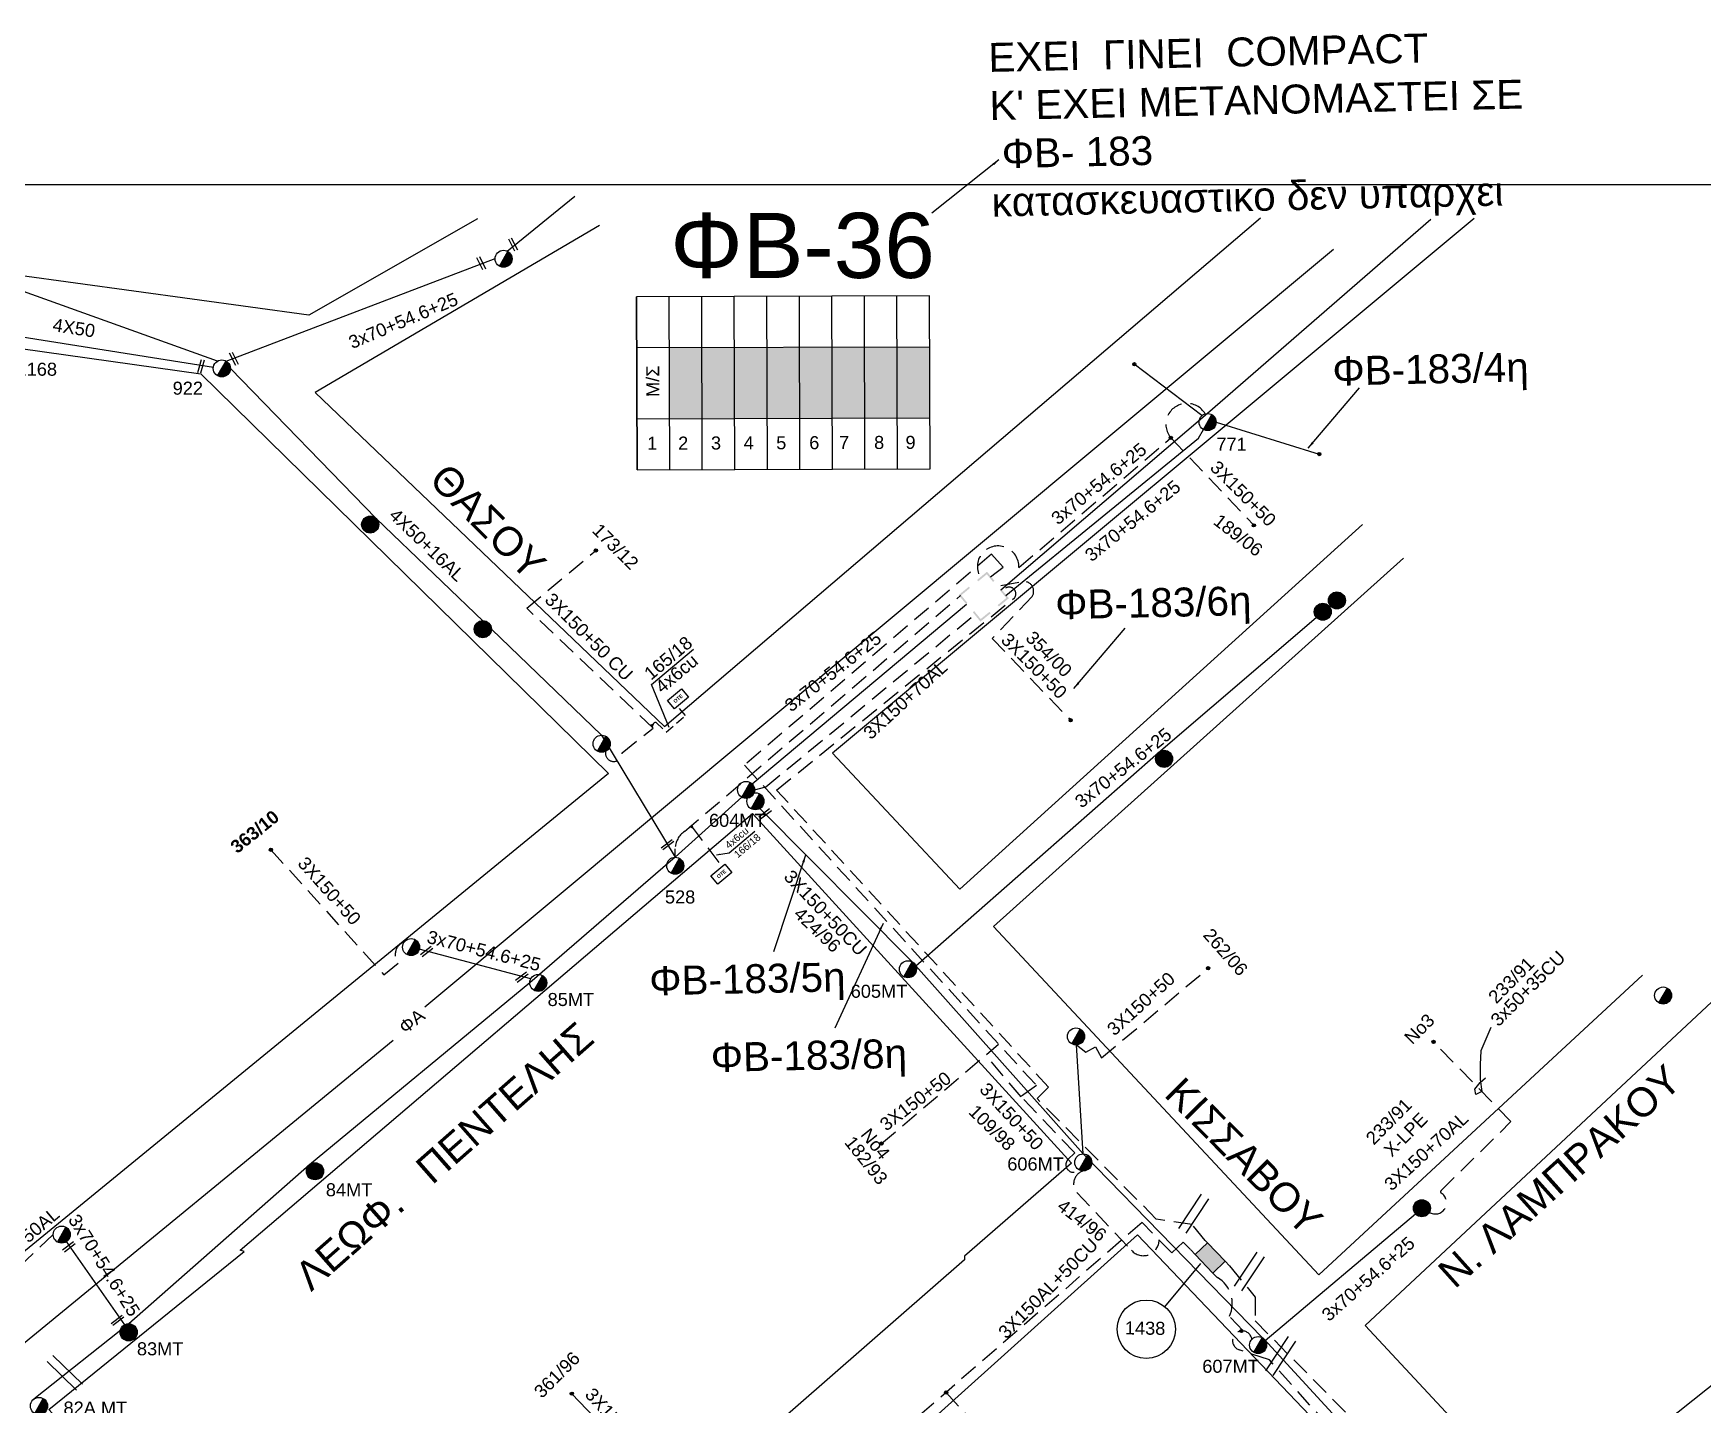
# Model space of a CAD drawing. Header units: millimetres. Extents: x -2449 to 2989, y 8 to 1056.
# Drawn here: x 952.9 to 1183.7, y 866.5 to 1056 of the extents above; entities that cross this region are included whole.
import ezdxf
from ezdxf.enums import TextEntityAlignment as Align

# ---------------------------------------------------------------- set-up
doc = ezdxf.new("R2010")
doc.units = ezdxf.units.MM
doc.linetypes.add('DASHED', pattern=[19.05, 12.7, -6.35])
for name, color, linetype in [('Link Box 4 Διευθύνσεων', 7, 'Continuous'), ('Pillar OTE', 7, 'Continuous'), ('Άγνωστα', 7, 'Continuous'), ('Ασφαλειοκιβώτια Χ.Τ 9 αναχωρήσεων', 7, 'Continuous'), ('Γυμνά εναέρια ΧΤ (3Φ)   3x50+35CU', 7, 'Continuous'), ('Γυμνά εναέρια ΧΤ και ΦΟΠ (3Φ)   4x50+16AL', 7, 'Continuous'), ('Επιγραφές - Σχήματα', 7, 'Continuous'), ('Καλώδια ΧΤ   3x150+50CU', 7, 'DASHED'), ('Καλώδια ΧΤ   3x150+70AL', 7, 'DASHED'), ('Καλώδια ΧΤ   3x150AL+50CU', 7, 'DASHED'), ('Καλώδια ΧΤ   3x150AL+50XLPE', 7, 'DASHED'), ('Καλώδια ΧΤ   3x95+35 XLPE', 7, 'DASHED'), ('Μηχανική τομή', 7, 'Continuous'), ('Στύλος Ξύλινος', 7, 'Continuous'), ('Στύλος Ξύλινος @ 1', 7, 'Continuous'), ('Στύλος ΦΜ', 7, 'Continuous'), ('Στύλος ΦΜ @ 1', 7, 'Continuous'), ('Συνδέσεις', 7, 'Continuous'), ('Συνεστραμμένα ΧΤ   3x70+54.6+25 AL', 7, 'SYN_LINE'), ('Τομή', 7, 'Continuous'), ('Υπόβαθρο ΔΕΗ', 7, 'Continuous'), ('Υπόγεια Καλώδια Δικτύου ΧΤ   .075', 7, 'DASHED'), ('Υπόγεια καλώδια Παροχών ΧΤ   4x50AL', 7, 'DASHED'), ('Υπόγεια καλώδια Παροχών ΧΤ   4x6', 7, 'DASHED')]:
    doc.layers.add(name, color=color, linetype=linetype)
doc.styles.add('arial', font='arial.ttf')
doc.styles.get("Standard").update_dxf_attribs({"font": 'arial.ttf'})
doc.linetypes.add('SYN_LINE', pattern='A,0.5,-0.0001,["/\\/\\/\\/",Standard,S=0.1,R=0,X=0,Y=-0.05],-0.25', length=0.7501)
doc.dimstyles.new('ISO-25', dxfattribs={"dimtxt": 2.5, "dimasz": 2.5, "dimexe": 1.25, "dimexo": 0.625, "dimtad": 1, "dimtxsty": 'Standard', "dimcen": 2.5, "dimadec": 0, "dimazin": 0, "dimtfac": 1, "dimtmove": 0, "dimatfit": 3, "dimfxl": 1, "dimarcsym": 0})

# ---------------------------------------------------------------- blocks, each defined once
blk = doc.blocks.new('ΥΠΑΡΧΩΝ ΤΣΙΜΕΝΤΕΝΙΟΣ ΣΤΥΛΟΣ')
at = {"layer": 'Στύλος ΦΜ'}
blk.add_hatch(color=7, dxfattribs=at).paths.add_polyline_path([(-1.29, -2.28, 0.574793), (2.62, 0, 0.268822), (1.3, 2.27)])
at = {"layer": 'Στύλος ΦΜ', "color": 7}
blk.add_line((-1.29, -2.28), (1.3, 2.27), dxfattribs=at)
blk.add_circle((0, 0), 2.62, dxfattribs=at)
at = {"layer": 'Στύλος ΦΜ', "flags": 4}
for tag, p in [('ΑΡΙΘΜΟΣ', (-4.68, 8.05)), ('ΤΥΠΟΣ', (-4.91, 3.03))]:
    blk.add_attdef(tag, p, '', height=4, dxfattribs=at)
blk = doc.blocks.new('ΥΠΑΡΧΩΝ ΞΥΛΙΝΟΣ ΣΤΥΛΟΣ')
at = {"layer": 'Στύλος Ξύλινος'}
h = blk.add_hatch(color=7, dxfattribs=at)
h.paths.add_polyline_path([(-2.62, 0, 0.270008), (-1.29, -2.28), (1.3, 2.27, 0.576266)])
h.paths.add_polyline_path([(-1.29, -2.28, 0.574793), (2.62, 0, 0.268822), (1.3, 2.27)])
at = {"layer": 'Στύλος Ξύλινος', "color": 7}
blk.add_line((-1.29, -2.28), (1.3, 2.27), dxfattribs=at)
blk.add_circle((0, 0), 2.62, dxfattribs=at)
at = {"layer": 'Στύλος Ξύλινος', "flags": 4}
for tag, p in [('ΑΡΙΘΜΟΣ', (-4.91, 8.6)), ('ΤΥΠΟΣ', (-4.85, 3.39))]:
    blk.add_attdef(tag, p, '', height=4, dxfattribs=at)
blk = doc.blocks.new('LINK BOX 4 ΑΝΑΧΩΡΗΣΕΩΝ')
at = {"layer": 'Link Box 4 Διευθύνσεων', "ltscale": 40}
blk.add_hatch(color=256, dxfattribs=at).paths.add_polyline_path([(-3.54, 0), (-3.54, -4.67), (3.54, -4.67), (3.54, 0)])
for p, q in [((-3.54, 0), (-5.33, 0)), ((5.33, 0), (3.54, 0)), ((-3.54, -4.67), (-5.33, -4.67)), ((5.33, -4.67), (3.54, -4.67))]:
    blk.add_line(p, q, dxfattribs=at)
blk.add_lwpolyline([(-3.54, -4.67), (-3.54, 0), (3.54, 0), (3.54, -4.67)], close=True, dxfattribs=at)
blk = doc.blocks.new('ΑΣΦΑΛΕΙΟΚΙΒΩΤΙΟ ΥΠΟΣΤΑΘΜΟΥ 9 ΑΝΑΧΩΡΗΣΕΩΝ')
at = {"layer": 'Ασφαλειοκιβώτια Χ.Τ 9 αναχωρήσεων', "ltscale": 40}
for p, q in [((-23.8, 40.36), (24.02, 40.36)), ((-9.72, 40.36), (-9.72, -40.64)), ((9.94, 40.36), (9.94, -40.64)), ((-23.8, 31.36), (24.02, 31.36)), ((-23.8, 22.36), (24.02, 22.36)), ((-23.8, 13.36), (24.02, 13.36)), ((-23.8, 4.36), (24.02, 4.36)), ((-23.8, -4.64), (24.02, -4.64)), ((-23.8, -13.64), (24.02, -13.64)), ((-23.8, -22.64), (24.02, -22.64)), ((-23.8, -31.64), (24.02, -31.64))]:
    blk.add_line(p, q, dxfattribs=at)
at = {"layer": 'Ασφαλειοκιβώτια Χ.Τ 9 αναχωρήσεων'}
blk.add_lwpolyline([(-23.8, -40.64), (24.02, -40.64), (24.02, 40.36), (-23.8, 40.36)], close=True, dxfattribs=at)
for s, p in [('1', (-18.29, 37.57)), ('2', (-18.29, 29)), ('3', (-18.29, 19.93)), ('4', (-18.29, 10.91)), ('5', (-18.29, 1.89)), ('6', (-18.29, -7.24)), ('7', (-18.29, -15.48)), ('8', (-18.29, -25.17)), ('9', (-18.29, -33.86))]:
    blk.add_text(s, height=3.6, rotation=270, dxfattribs=at).set_placement(p)
at = {"layer": 'Ασφαλειοκιβώτια Χ.Τ 9 αναχωρήσεων', "ltscale": 40}
for tag, height, p in [('ΟΝΟΜΑ', 5, (-0.16, 44.31)), ('ΚΕΙΜΕΝΟ 1', 2, (17.06, 35.59)), ('ΚΕΙΜΕΝΟ 2', 2, (17.06, 26.88)), ('ΚΕΙΜΕΝΟ 3', 2, (17.06, 17.69)), ('ΚΕΙΜΕΝΟ 4', 2, (17.06, 8.71)), ('ΚΕΙΜΕΝΟ 5', 2, (17.06, -0.13)), ('ΚΕΙΜΕΝΟ 6', 2, (17.06, -9.05)), ('ΚΕΙΜΕΝΟ 7', 2, (17.06, -18.13)), ('ΚΕΙΜΕΝΟ 8', 2, (17.06, -26.85)), ('ΚΕΙΜΕΝΟ 9', 2, (17.06, -35.99)), ('ΣΧ', 2, (-0.1, -42.64))]:
    blk.add_attdef(tag, text='', height=height, dxfattribs=at).set_placement(p, align=Align.MIDDLE_CENTER)
blk = doc.blocks.new('ΜΗΧΑΝΙΚΗ ΤΟΜΗ')
at = {"layer": 'Μηχανική τομή', "ltscale": 40}
for p, q in [((-1.89, 0.78), (1.89, 0.78)), ((1.89, 0), (-1.89, 0))]:
    blk.add_line(p, q, dxfattribs=at)
blk = doc.blocks.new('_ΣΥΝΔΕΣΗ')
at = {"layer": 'Συνδέσεις', "linetype": 'SYN_LINE', "ltscale": 40}
blk.add_hatch(color=256, dxfattribs=at).paths.add_polyline_path([(0.5, -0.01, 1), (-0.5, -0.01, 1)])
at = {"layer": 'Συνδέσεις'}
blk.add_circle((0, -0.01), 0.5, dxfattribs=at)
blk = doc.blocks.new('ΤΟΜΗ')
at = {"layer": 'Τομή', "ltscale": 40}
for p, q in [((-5.68, 0), (5.68, 0)), ((5.68, -2.33), (-5.68, -2.33))]:
    blk.add_line(p, q, dxfattribs=at)
blk = doc.blocks.new('PILLAR ΟΤΕ')
at = {"layer": 'Pillar OTE', "ltscale": 40}
blk.add_lwpolyline([(-3.31, 2.02), (3.39, 2.02), (3.39, -1.99), (-3.31, -1.99)], close=True, dxfattribs=at)
at = {"layer": 'Pillar OTE', "insert": (-1.81, 0.71), "char_height": 1.3575, "width": 109.961, "attachment_point": 1}
blk.add_mtext('{\\fArial|b1|i0|c161|p34;OTE}', dxfattribs=at)

msp = doc.modelspace()

# ---------------------------------------------------------------- hatches: boundary and pattern name
at = {"layer": 'Pillar OTE', "ltscale": 40}
h = msp.add_hatch(color=256, dxfattribs=at)
h.dxf.hatch_style = 1
h.paths.add_polyline_path([(1038.43, 960.11), (1038.57, 960.5), (1038.17, 960.35)])
h = msp.add_hatch(color=256, dxfattribs=at)
h.dxf.hatch_style = 1
h.paths.add_polyline_path([(1043.67, 946.31), (1044.05, 946.13), (1043.94, 946.54)])
at = {"layer": 'Ασφαλειοκιβώτια Χ.Τ 9 αναχωρήσεων', "ltscale": 40}
for color, points in [(173, [(1040.81, 1012.55), (1040.84, 1002.72), (1045.34, 1002.73), (1045.31, 1012.56)]), (85, [(1045.31, 1012.56), (1045.34, 1002.73), (1049.84, 1002.75), (1049.81, 1012.58)]), (151, [(1049.81, 1012.58), (1049.84, 1002.75), (1054.34, 1002.76), (1054.31, 1012.59)]), (1, [(1054.31, 1012.59), (1054.34, 1002.76), (1058.84, 1002.78), (1058.81, 1012.61)]), (2, [(1058.81, 1012.61), (1058.84, 1002.78), (1063.34, 1002.79), (1063.31, 1012.62)]), (30, [(1063.31, 1012.62), (1063.34, 1002.79), (1067.84, 1002.81), (1067.81, 1012.63)]), (27, [(1067.81, 1012.63), (1067.84, 1002.81), (1072.34, 1002.82), (1072.31, 1012.65)]), (6, [(1072.31, 1012.65), (1072.34, 1002.82), (1076.84, 1002.84), (1076.81, 1012.66)])]:
    msp.add_hatch(color=color, dxfattribs=at).paths.add_polyline_path(points)
at = {"layer": 'Επιγραφές - Σχήματα', "linetype": 'Continuous', "ltscale": 10}
h = msp.add_hatch(color=256, dxfattribs=at)
h.paths.add_polyline_path([(1082.23, 979.5), (1080.82, 978.34), (1081.84, 977.1), (1082.03, 977.26), (1081.17, 978.31), (1082.38, 979.31)])
h.paths.add_polyline_path([(1084.74, 981.57), (1083.36, 980.43), (1083.52, 980.24), (1084.71, 981.21), (1085.57, 980.16), (1085.76, 980.32)])
h.paths.add_polyline_path([(1086.69, 979.19), (1086.5, 979.03), (1087.4, 977.93), (1086.21, 976.95), (1086.37, 976.76), (1087.76, 977.9)])
h.paths.add_polyline_path([(1085.08, 976.02), (1083.86, 975.03), (1082.96, 976.13), (1082.77, 975.97), (1083.83, 974.67), (1085.24, 975.83)])

# ---------------------------------------------------------------- linework, layer by layer
at = {"layer": 'Pillar OTE', "ltscale": 40}
for points in [[(1038.17, 960.35), (1038.57, 960.5), (1038.43, 960.11), (1038.17, 960.35)], [(1043.94, 946.54), (1044.05, 946.13), (1043.67, 946.31), (1043.94, 946.54)]]:
    msp.add_lwpolyline(points, dxfattribs=at)
at = {"layer": 'Άγνωστα', "color": 30, "linetype": 'SYN_LINE', "ltscale": 20}
msp.add_line((1113.98, 1000.03), (1114.66, 1001.23), dxfattribs=at)
at = {"layer": 'Άγνωστα', "color": 2, "linetype": 'Continuous', "ltscale": 20}
msp.add_lwpolyline([(951.34, 1014.03), (977.79, 1009.85)], dxfattribs=at)
at = {"layer": 'Άγνωστα', "linetype": 'DASHED', "ltscale": 0.2}
msp.add_lwpolyline([(1110.15, 1000.05), (1121.64, 987.98)], dxfattribs=at)
at = {"layer": 'Άγνωστα', "color": 6, "linetype": 'DASHED', "ltscale": 0.2}
msp.add_lwpolyline([(1086.63, 979.65), (1089.52, 980.22, -0.648679), (1090.99, 978.13), (1085.45, 972.36), (1096.29, 961.04)], format="xyb", dxfattribs=at)
at = {"layer": 'Άγνωστα', "color": 173, "linetype": 'SYN_LINE', "ltscale": 20}
for points in [[(1074.89, 927.1), (1098.05, 901.12), (1122.81, 875.72)], [(1098.05, 901.12), (1097.11, 916.18)]]:
    msp.add_lwpolyline(points, dxfattribs=at)
at = {"layer": 'Άγνωστα', "color": 173, "linetype": 'DASHED', "ltscale": 0.2}
msp.add_lwpolyline([(1097.11, 916.18), (1098.42, 915.19), (1099.75, 915.9), (1100.57, 914.38), (1115.31, 926.76)], dxfattribs=at)
at = {"layer": 'Άγνωστα', "color": 85, "linetype": 'DASHED', "ltscale": 0.2}
msp.add_lwpolyline([(1070.14, 902.53), (1086.34, 916.3)], dxfattribs=at)
at = {"layer": 'Άγνωστα', "color": 1, "linetype": 'DASHED', "ltscale": 0.2}
msp.add_lwpolyline([(955.63, 889.96), (947.35, 882.13), (934.77, 895.49)], dxfattribs=at)
at = {"layer": 'Άγνωστα', "color": 5, "linetype": 'DASHED', "ltscale": 0.2}
msp.add_lwpolyline([(1118.28, 885.63), (1121.79, 881.32), (1121.79, 878.06), (1140.32, 859.34), (1138.94, 858.23, 0.481832), (1138.95, 855.84, -0.799597)], format="xyb", dxfattribs=at)
at = {"layer": 'Άγνωστα', "color": 1, "linetype": 'SYN_LINE', "ltscale": 20}
msp.add_lwpolyline([(1123.07, 875.51), (1140.88, 856.12), (1144.33, 851.84), (1174.98, 818.77)], dxfattribs=at)
at = {"layer": 'Γυμνά εναέρια ΧΤ (3Φ)   3x50+35CU', "color": 30, "linetype": 'DASHED', "ltscale": 0.2}
msp.add_lwpolyline([(1157.17, 905.59), (1146.47, 916.59)], dxfattribs=at)
msp.add_lwpolyline([(1145.86, 893.05, 1), (1147.53, 895.71, -0.575828), (1147.54, 896.05), (1157.17, 905.59)], format="xyb", dxfattribs=at)
at = {"layer": 'Γυμνά εναέρια ΧΤ και ΦΟΠ (3Φ)   4x50+16AL', "color": 2, "ltscale": 0.2}
for points in [[(978.33, 1010.66), (947.87, 1021.6), (925.6, 1026.74)], [(980.13, 1009.66), (1000.3, 988.9), (1016.21, 973.63), (1031.46, 958.98), (1041.63, 942.12)]]:
    msp.add_lwpolyline(points, dxfattribs=at)
at = {"layer": 'Επιγραφές - Σχήματα', "color": 7, "linetype": 'DASHED', "ltscale": 0.2}
msp.add_line((1089.14, 982.14), (1110.15, 1000.05), dxfattribs=at)
at = {"layer": 'Επιγραφές - Σχήματα', "linetype": 'Continuous', "ltscale": 0.2}
msp.add_line((1109.33, 879.99), (1114.31, 885.96), dxfattribs=at)
at = {"layer": 'Επιγραφές - Σχήματα'}
msp.add_lwpolyline([(38.83, 1035.06), (2041.73, 1035.06), (2041.73, 41.17), (38.83, 41.17)], close=True, dxfattribs=at)
at = {"layer": 'Επιγραφές - Σχήματα', "linetype": 'Continuous', "ltscale": 0.2}
msp.add_lwpolyline([(1154.38, 918.57), (1153.03, 915.35), (1152.92, 913.48), (1152.92, 911.4), (1153.13, 909.74), (1152.3, 909.33), (1152.2, 910.05), (1152.92, 910.99), (1153.65, 911.61)], dxfattribs=at)
at = {"layer": 'Επιγραφές - Σχήματα', "linetype": 'Continuous', "ltscale": 20}
msp.add_circle((1106.75, 876.89), 4.03, dxfattribs=at)
at = {"layer": 'Επιγραφές - Σχήματα', "color": 7, "linetype": 'DASHED', "ltscale": 0.2}
for centre, radius, start, end in [((1112.38, 1001.92), 2.91, 30.0162, 219.9192), ((1086.27, 982.26), 2.87, 357.645, 213.2221)]:
    msp.add_arc(centre, radius, start, end, dxfattribs=at)
at = {"layer": 'Καλώδια ΧΤ   3x150+50CU', "color": 173, "linetype": 'SYN_LINE', "ltscale": 20}
msp.add_lwpolyline([(1053.34, 948.84), (1074.39, 927.65), (1074.89, 927.1)], dxfattribs=at)
at = {"layer": 'Καλώδια ΧΤ   3x150+50CU', "color": 27, "ltscale": 40}
msp.add_lwpolyline([(1043.33, 851.27), (1027.32, 867.98)], dxfattribs=at)
at = {"layer": 'Καλώδια ΧΤ   3x150+70AL', "color": 85, "ltscale": 0.2}
msp.add_line((1097.16, 895.76), (1104.71, 887.79), dxfattribs=at)
for points in [[(1085.23, 980.85), (1086.98, 982.18), (1085.35, 983.97), (1051.2, 954.83), (1091.56, 910.58), (1089.45, 909.02)], [(1095.92, 900.34), (1096.86, 901.27), (1089.45, 909.02), (1084.55, 914.78)]]:
    msp.add_lwpolyline(points, dxfattribs=at)
at = {"layer": 'Καλώδια ΧΤ   3x150+70AL', "color": 2, "ltscale": 0.2}
msp.add_lwpolyline([(1041.63, 942.12), (1041.63, 943.26, -0.250306), (1042.91, 945.66), (1081.09, 978.29)], format="xyb", dxfattribs=at)
at = {"layer": 'Καλώδια ΧΤ   3x150+70AL', "color": 27, "ltscale": 0.2}
for points in [[(1091.65, 908.77), (1093.26, 910.32), (1055.65, 951.4), (1088.54, 977.96)], [(1114.89, 889.15), (1113.09, 891.34), (1108.14, 892.11), (1091.65, 908.77)]]:
    msp.add_lwpolyline(points, dxfattribs=at)
at = {"layer": 'Καλώδια ΧΤ   3x150+70AL', "color": 173, "ltscale": 0.2}
msp.add_lwpolyline([(1052.6, 951.42), (1054.14, 951.82), (1083.16, 975.74)], dxfattribs=at)
at = {"layer": 'Καλώδια ΧΤ   3x150+70AL', "color": 27, "ltscale": 0.2}
msp.add_arc((1087.79, 978.51), 0.931, 323.8505, 157.7185, dxfattribs=at)
at = {"layer": 'Καλώδια ΧΤ   3x150+70AL', "color": 85, "ltscale": 0.2}
for centre, radius, start, end in [((1096.69, 899.62), 1.05, 136.8854, 318.0982), ((1098.57, 896.97), 1.86, 105.9971, 220.6422), ((1106.35, 889.23), 2.18, 221.3881, 359.9318)]:
    msp.add_arc(centre, radius, start, end, dxfattribs=at)
at = {"layer": 'Καλώδια ΧΤ   3x150AL+50CU', "color": 30, "linetype": 'DASHED', "ltscale": 0.2}
msp.add_line((1120.13, 876.65), (1118.25, 878.7), dxfattribs=at)
at = {"layer": 'Καλώδια ΧΤ   3x150AL+50CU', "linetype": 'DASHED', "ltscale": 0.2}
msp.add_lwpolyline([(1032.02, 956.76, 1.156838), (1034.29, 956.56), (1038.58, 959.96), (1021.1, 976.51), (1030.66, 984.5)], format="xyb", dxfattribs=at)
at = {"layer": 'Καλώδια ΧΤ   3x150AL+50CU', "color": 85, "linetype": 'DASHED', "ltscale": 0.2}
msp.add_lwpolyline([(1112.86, 887.9), (1111.84, 888.94), (1110.28, 887.43), (1106.18, 891.64), (1069.39, 859.75)], dxfattribs=at)
at = {"layer": 'Καλώδια ΧΤ   3x150AL+50CU', "color": 30, "linetype": 'DASHED', "ltscale": 0.2}
msp.add_lwpolyline([(1066.28, 765.39), (1059.93, 772.57), (1050.28, 763.69), (1048.47, 765.66), (1097.85, 811.78), (1098.31, 811.49, 0.849561), (1100.99, 814.52), (1139.82, 848.95), (1138.97, 849.89, -0.255549), (1137.03, 857.91), (1123.78, 872.64), (1119.62, 874.04, -1.820688), (1121.35, 875.49)], format="xyb", dxfattribs=at)
msp.add_arc((1114.48, 880.44), 4.16, 335.2859, 59.2951, dxfattribs=at)
at = {"layer": 'Καλώδια ΧΤ   3x150AL+50XLPE', "color": 30, "ltscale": 0.2}
msp.add_lwpolyline([(1144.86, 893.6), (1144.91, 893.64)], dxfattribs=at)
at = {"layer": 'Καλώδια ΧΤ   3x95+35 XLPE', "ltscale": 0.2}
msp.add_lwpolyline([(1079.09, 868.16), (1090.64, 855.21)], dxfattribs=at)
at = {"layer": 'Συνεστραμμένα ΧΤ   3x70+54.6+25 AL', "color": 30, "linetype": 'SYN_LINE', "ltscale": 20}
msp.add_line((1087.36, 978.3), (1113.98, 1000.03), dxfattribs=at)
at = {"layer": 'Συνεστραμμένα ΧΤ   3x70+54.6+25 AL', "color": 85, "linetype": 'Continuous', "ltscale": 0.2}
msp.add_line((934.34, 860.85), (1002.62, 916.84), dxfattribs=at)
at = {"layer": 'Συνεστραμμένα ΧΤ   3x70+54.6+25 AL', "color": 2, "linetype": 'SYN_LINE', "ltscale": 10}
msp.add_lwpolyline([(1018.39, 1025.88), (1027.75, 1033.46)], dxfattribs=at)
at = {"layer": 'Συνεστραμμένα ΧΤ   3x70+54.6+25 AL', "color": 151, "linetype": 'SYN_LINE', "ltscale": 20}
msp.add_lwpolyline([(1146.09, 1030.25), (1115.24, 1003.43), (1086.67, 979.01)], dxfattribs=at)
at = {"layer": 'Συνεστραμμένα ΧΤ   3x70+54.6+25 AL', "color": 2, "linetype": 'SYN_LINE', "ltscale": 20}
msp.add_lwpolyline([(979.54, 1010.68), (1016.72, 1024.85)], dxfattribs=at)
at = {"layer": 'Συνεστραμμένα ΧΤ   3x70+54.6+25 AL', "color": 85, "linetype": 'Continuous', "ltscale": 0.2}
msp.add_lwpolyline([(1132.62, 1026.11), (1007, 921.41)], dxfattribs=at)
at = {"layer": 'Συνεστραμμένα ΧΤ   3x70+54.6+25 AL', "color": 30, "linetype": 'SYN_LINE', "ltscale": 15}
for points in [[(1114.46, 1003.14), (1105.1, 1010.23)], [(1116.42, 1002.25), (1130.68, 997.81)]]:
    msp.add_lwpolyline(points, dxfattribs=at)
at = {"layer": 'Συνεστραμμένα ΧΤ   3x70+54.6+25 AL', "color": 1, "linetype": 'SYN_LINE', "ltscale": 20}
for points in [[(1052.25, 952.26), (1081.88, 977.1)], [(1041.63, 942.12), (1021.53, 924.75), (991.08, 899.62), (966.07, 877.63), (952.94, 867.2)]]:
    msp.add_lwpolyline(points, dxfattribs=at)
at = {"layer": 'Συνεστραμμένα ΧΤ   3x70+54.6+25 AL', "color": 173, "linetype": 'SYN_LINE', "ltscale": 20}
msp.add_lwpolyline([(1074.89, 927.1), (1108.44, 956.6), (1130.26, 975.26)], dxfattribs=at)
at = {"layer": 'Συνεστραμμένα ΧΤ   3x70+54.6+25 AL', "color": 1, "linetype": 'SYN_LINE', "ltscale": 15}
for points in [[(1050.84, 950.39), (1041.63, 942.12)], [(1021.67, 925.31), (1006.24, 929.39)], [(965.52, 877.5), (957.48, 888.99)]]:
    msp.add_lwpolyline(points, dxfattribs=at)
at = {"layer": 'Συνεστραμμένα ΧΤ   3x70+54.6+25 AL', "color": 7, "linetype": 'DASHED', "ltscale": 0.2}
msp.add_lwpolyline([(985.73, 943.15), (1001.35, 925.88), (1003.35, 927.47)], dxfattribs=at)
at = {"layer": 'Συνεστραμμένα ΧΤ   3x70+54.6+25 AL', "color": 30, "linetype": 'SYN_LINE', "ltscale": 20}
msp.add_lwpolyline([(1123.21, 875.34), (1143.96, 892.84)], dxfattribs=at)
at = {"layer": 'Συνεστραμμένα ΧΤ   3x70+54.6+25 AL', "color": 7, "linetype": 'DASHED', "ltscale": 0.2}
msp.add_arc((1004.79, 928.65), 1.87, 109.294, 219.1386, dxfattribs=at)
at = {"layer": 'Υπόβαθρο ΔΕΗ'}
for points in [[(1014.31, 1030.35), (990.96, 1017.04), (942.53, 1023.63), (919.58, 1032.33)], [(1031.15, 1029.43), (991.83, 1006.32), (1040.15, 960.17), (1122.55, 1030.46)], [(1152.09, 1030.39), (1063.36, 956.49), (1080.96, 937.71), (1136.63, 988.08)], [(1142.32, 983.43), (1085.64, 932.54), (1130.62, 884.38), (1175.37, 925.8)], [(1052.3, 948.14), (1096.4, 899.82), (1081.62, 886.96), (1081.62, 886.49), (1008.26, 822.4), (1001.55, 815.03), (955.05, 865.79), (982.05, 887.63), (981.48, 887.8), (1052.3, 948.14)], [(1188.42, 925.34), (1137.01, 877.38), (1161.83, 850.77), (1241.57, 914.2)], [(1105.54, 889.93), (1019.16, 812.28), (1007.95, 800.16), (928.62, 712.4), (926.12, 709.91), (952.77, 687.94), (1038.52, 758.56), (1003.09, 794.78)], [(1105.54, 889.93), (1141.72, 852.01), (1047.13, 766.06), (1005.51, 810.35)]]:
    msp.add_lwpolyline(points, dxfattribs=at)
msp.add_lwpolyline([(976.04, 1008.9), (1032.39, 953.67), (931.97, 871.59), (879.9, 913.9), (882.76, 916.45, 0.104719), (938.16, 991.74), (951.16, 1012.4), (976.04, 1008.9)], format="xyb", dxfattribs=at)
at = {"layer": 'Υπόγεια καλώδια Παροχών ΧΤ   4x6', "linetype": 'DASHED', "ltscale": 0.1}
msp.add_lwpolyline([(1038.57, 960.5, -0.314946), (1038.99, 960.73), (1040.38, 959.4), (1043.06, 961.69), (1041.99, 962.95)], format="xyb", dxfattribs=at)
at = {"layer": 'Υπόγεια καλώδια Παροχών ΧΤ   4x6', "color": 2, "linetype": 'DASHED', "ltscale": 0.2}
msp.add_lwpolyline([(1043.82, 946.44), (1048.1, 940.85)], dxfattribs=at)

# ---------------------------------------------------------------- block references
at = {"layer": 'Link Box 4 Διευθύνσεων', "xscale": 0.5, "yscale": 0.5, "zscale": 0.5, "rotation": 313.9419473227896}
msp.add_blockref('LINK BOX 4 ΑΝΑΧΩΡΗΣΕΩΝ', (1116.43, 887.55), dxfattribs=at)
at = {"layer": 'Pillar OTE', "xscale": 0.375, "yscale": 0.375, "zscale": 0.375, "rotation": 40}
for p in [(1042, 963.99), (1047.99, 939.76)]:
    msp.add_blockref('PILLAR ΟΤΕ', p, dxfattribs=at)
at = {"layer": 'Ασφαλειοκιβώτια Χ.Τ 9 αναχωρήσεων', "color": 1, "ltscale": 40, "xscale": 0.5000000000000024, "yscale": 0.5000000000000024, "zscale": 0.5000000000000024, "rotation": 90.18587533775515}
msp.add_blockref('ΑΣΦΑΛΕΙΟΚΙΒΩΤΙΟ ΥΠΟΣΤΑΘΜΟΥ 9 ΑΝΑΧΩΡΗΣΕΩΝ', (1056.51, 1007.63), dxfattribs=at)
at = {"layer": 'Μηχανική τομή'}
for p, xscale, yscale, zscale, rotation in [((1019.39, 1026.87), 0.4999999999999392, 0.4999999999999392, 0.4999999999999392, 116.6259693491802), ((1014.98, 1024.29), 0.4999999999999392, 0.4999999999999392, 0.4999999999999392, 116.6259693491802), ((976.27, 1009.9), 0.4999999999999329, 0.4999999999999329, 0.4999999999999329, 74.12023215830634), ((980.8, 1011.08), 0.4999999999999392, 0.4999999999999392, 0.4999999999999392, 116.6259693491802), ((1054.17, 947.95), 0.4999999999999155, 0.4999999999999155, 0.4999999999999155, 37.41201991367027), ((1040.69, 943.69), 0.4999999999999155, 0.4999999999999155, 0.4999999999999155, 37.41201991367027), ((1007.38, 928.93), 0.4999999999999155, 0.4999999999999155, 0.4999999999999155, 37.41201991367027), ((1020.54, 925.38), 0.4999999999999155, 0.4999999999999155, 0.4999999999999155, 37.41201991367027), ((957.69, 888.43), 0.499999999999879, 0.499999999999879, 0.499999999999879, 217.4717315120213), ((964.41, 878.27), 0.499999999999879, 0.499999999999879, 0.499999999999879, 217.4717315120213)]:
    msp.add_blockref('ΜΗΧΑΝΙΚΗ ΤΟΜΗ', p, dxfattribs=dict(at, xscale=xscale, yscale=yscale, zscale=zscale, rotation=rotation))
at = {"layer": 'Στύλος Ξύλινος @ 1', "ltscale": 40, "xscale": 0.4499999999998181, "yscale": 0.4499999999998181, "zscale": 0.4499999999998181}
for p in [(999.46, 988.08), (1133.11, 977.6), (1131.16, 976.03), (1015.03, 973.63), (1109.22, 955.71), (1144.86, 893.6)]:
    msp.add_blockref('ΥΠΑΡΧΩΝ ΞΥΛΙΝΟΣ ΣΤΥΛΟΣ', p, dxfattribs=at)
at = {"layer": 'Στύλος Ξύλινος @ 1', "ltscale": 40}
ref = msp.add_blockref('ΥΠΑΡΧΩΝ ΞΥΛΙΝΟΣ ΣΤΥΛΟΣ', (991.83, 898.71), dxfattribs=dict(at, xscale=0.4499999999998181, yscale=0.4499999999998181, zscale=0.4499999999998181))
ref.add_attrib('ΤΥΠΟΣ', '84ΜΤ', (993.33, 895.26), dxfattribs={"layer": 'Στύλος Ξύλινος', "height": 1.8, "flags": 4})
ref = msp.add_blockref('ΥΠΑΡΧΩΝ ΞΥΛΙΝΟΣ ΣΤΥΛΟΣ', (966.07, 876.46), dxfattribs=dict(at, xscale=0.4499999999998181, yscale=0.4499999999998181, zscale=0.4499999999998181))
ref.add_attrib('ΤΥΠΟΣ', '83ΜΤ', (967.21, 873.28), dxfattribs={"layer": 'Στύλος Ξύλινος', "height": 1.8, "flags": 4})
at = {"layer": 'Στύλος ΦΜ @ 1', "ltscale": 40, "xscale": 0.4499999999998181, "yscale": 0.4499999999998181, "zscale": 0.4499999999998181}
for p in [(1017.9, 1024.81), (1031.46, 957.8), (1051.42, 951.42), (1005.11, 929.69), (1178.21, 923), (1097.04, 917.35), (956.81, 889.96)]:
    msp.add_blockref('ΥΠΑΡΧΩΝ ΤΣΙΜΕΝΤΕΝΙΟΣ ΣΤΥΛΟΣ', p, dxfattribs=at)
at = {"layer": 'Στύλος ΦΜ @ 1', "ltscale": 40}
ref = msp.add_blockref('ΥΠΑΡΧΩΝ ΤΣΙΜΕΝΤΕΝΙΟΣ ΣΤΥΛΟΣ', (950.16, 1014.03), dxfattribs=dict(at, xscale=0.4499999999998181, yscale=0.4499999999998181, zscale=0.4499999999998181))
ref.add_attrib('ΤΥΠΟΣ', '1168', (950.57, 1008.65), dxfattribs={"layer": 'Στύλος ΦΜ', "height": 1.8, "flags": 4})
ref = msp.add_blockref('ΥΠΑΡΧΩΝ ΤΣΙΜΕΝΤΕΝΙΟΣ ΣΤΥΛΟΣ', (978.95, 1009.66), dxfattribs=dict(at, xscale=0.4499999999998181, yscale=0.4499999999998181, zscale=0.4499999999998181))
ref.add_attrib('ΤΥΠΟΣ', '922', (972.15, 1006.03), dxfattribs={"layer": 'Στύλος ΦΜ', "height": 1.8, "flags": 4})
ref = msp.add_blockref('ΥΠΑΡΧΩΝ ΤΣΙΜΕΝΤΕΝΙΟΣ ΣΤΥΛΟΣ', (1115.24, 1002.25), dxfattribs=dict(at, xscale=0.4499999999998181, yscale=0.4499999999998181, zscale=0.4499999999998181))
ref.add_attrib('ΤΥΠΟΣ', '771', (1116.44, 998.28), dxfattribs={"layer": 'Στύλος ΦΜ', "height": 1.8, "flags": 4})
ref = msp.add_blockref('ΥΠΑΡΧΩΝ ΤΣΙΜΕΝΤΕΝΙΟΣ ΣΤΥΛΟΣ', (1052.71, 949.84), dxfattribs=dict(at, xscale=0.4499999999998181, yscale=0.4499999999998181, zscale=0.4499999999998181))
ref.add_attrib('ΤΥΠΟΣ', '604ΜΤ', (1046.3, 946.31), dxfattribs={"layer": 'Στύλος ΦΜ', "height": 1.8, "flags": 4})
ref = msp.add_blockref('ΥΠΑΡΧΩΝ ΤΣΙΜΕΝΤΕΝΙΟΣ ΣΤΥΛΟΣ', (1041.63, 940.94), dxfattribs=dict(at, xscale=0.4499999999998181, yscale=0.4499999999998181, zscale=0.4499999999998181))
ref.add_attrib('ΑΡΙΘΜΟΣ', '528', (1040.21, 935.72), dxfattribs={"layer": 'Στύλος ΦΜ', "height": 1.8, "flags": 4})
ref = msp.add_blockref('ΥΠΑΡΧΩΝ ΤΣΙΜΕΝΤΕΝΙΟΣ ΣΤΥΛΟΣ', (1073.81, 926.63), dxfattribs=dict(at, xscale=0.4499999999998181, yscale=0.4499999999998181, zscale=0.4499999999998181))
ref.add_attrib('ΤΥΠΟΣ', '605ΜΤ', (1065.89, 922.69), dxfattribs={"layer": 'Στύλος ΦΜ', "height": 1.8, "flags": 4})
ref = msp.add_blockref('ΥΠΑΡΧΩΝ ΤΣΙΜΕΝΤΕΝΙΟΣ ΣΤΥΛΟΣ', (1022.7, 924.75), dxfattribs=dict(at, xscale=0.4499999999998181, yscale=0.4499999999998181, zscale=0.4499999999998181))
ref.add_attrib('ΤΥΠΟΣ', '85ΜΤ', (1023.99, 921.55), dxfattribs={"layer": 'Στύλος ΦΜ', "height": 1.8, "flags": 4})
ref = msp.add_blockref('ΥΠΑΡΧΩΝ ΤΣΙΜΕΝΤΕΝΙΟΣ ΣΤΥΛΟΣ', (1098.05, 899.94), dxfattribs=dict(at, xscale=0.4499999999998181, yscale=0.4499999999998181, zscale=0.4499999999998181))
ref.add_attrib('ΤΥΠΟΣ', '606ΜΤ', (1087.54, 898.82), dxfattribs={"layer": 'Στύλος ΦΜ', "height": 1.8, "flags": 4})
ref = msp.add_blockref('ΥΠΑΡΧΩΝ ΤΣΙΜΕΝΤΕΝΙΟΣ ΣΤΥΛΟΣ', (1122.22, 874.7), dxfattribs=dict(at, xscale=0.4499999999998181, yscale=0.4499999999998181, zscale=0.4499999999998181))
ref.add_attrib('ΤΥΠΟΣ', '607ΜΤ', (1114.5, 870.87), dxfattribs={"layer": 'Στύλος ΦΜ', "height": 1.8, "flags": 4})
ref = msp.add_blockref('ΥΠΑΡΧΩΝ ΤΣΙΜΕΝΤΕΝΙΟΣ ΣΤΥΛΟΣ', (953.67, 866.28), dxfattribs=dict(at, xscale=0.4499999999998181, yscale=0.4499999999998181, zscale=0.4499999999998181))
ref.add_attrib('ΤΥΠΟΣ', '82A ΜΤ', (957.06, 865.09), dxfattribs={"layer": 'Στύλος ΦΜ', "height": 1.8, "flags": 4})
at = {"layer": 'Συνδέσεις', "xscale": 0.4500000000000455, "yscale": 0.4500000000000455, "zscale": 0.4500000000000455}
for p in [(1105.11, 1010.24), (1110.15, 1000.06), (1130.68, 997.82), (1121.64, 987.98), (1030.66, 984.51), (1096.3, 961.05), (985.73, 943.15), (1115.31, 926.77), (1146.47, 916.6), (1070.14, 902.54), (1119.9, 876.65), (1027.32, 867.99), (1079.09, 868.16)]:
    msp.add_blockref('_ΣΥΝΔΕΣΗ', p, dxfattribs=at)
at = {"layer": 'Τομή'}
for p, xscale, yscale, zscale, rotation in [((1112.83, 893.18), 0.4999999999999037, 0.4999999999999037, 0.4999999999999037, 56.20559796192103), ((1120.52, 885.18), 0.4999999999999037, 0.4999999999999037, 0.4999999999999037, 56.20559796192103), ((1124.86, 873.51), 0.4999999999999037, 0.4999999999999037, 0.4999999999999037, 56.20559796192103), ((956.82, 870.44), 0.4999999999999942, 0.4999999999999942, 0.4999999999999942, 135.7962430574156)]:
    msp.add_blockref('ΤΟΜΗ', p, dxfattribs=dict(at, xscale=xscale, yscale=yscale, zscale=zscale, rotation=rotation))

# ---------------------------------------------------------------- texts
at = {"layer": 'Άγνωστα', "linetype": 'SYN_LINE', "ltscale": 20, "char_height": 1.8, "width": 69.1904, "attachment_point": 1, "style": 'arial'}
for s, insert, rotation in [('4X50', (955.75, 1016.61), 351.1049), ('3X150+50', (1116.72, 997.09), 315.0159), ('3X150+50 CU', (1024.74, 978.82), 315.0159), ('3x70+54.6+25', (1056.55, 963.51), 38.1239), ('3X150+50', (1087.81, 973.27), 315.0159), ('3X150+50', (1101.14, 918.66), 42.1775), ('3X150+50', (1069.71, 905.61), 37.4461), ('3X150+50', (1084.9, 911.15), 312.62), ('X-LPE', (1139.42, 901.84), 45.2077), ('3X95+50AL', (945.41, 885.36), 40.1366)]:
    msp.add_mtext(s, dxfattribs=dict(at, insert=insert, rotation=rotation))
at = {"layer": 'Γυμνά εναέρια ΧΤ (3Φ)   3x50+35CU', "ltscale": 40, "insert": (1154.18, 919.87), "char_height": 1.8, "width": 69.1904, "attachment_point": 1, "rotation": 45.2077, "style": 'arial'}
msp.add_mtext('3x50+35CU', dxfattribs=at)
at = {"layer": 'Γυμνά εναέρια ΧΤ και ΦΟΠ (3Φ)   4x50+16AL', "ltscale": 40, "insert": (1003.17, 990.49), "char_height": 1.8, "width": 69.1904, "attachment_point": 1, "rotation": 316.2563, "style": 'arial'}
msp.add_mtext('4X50+16AL', dxfattribs=at)
at = {"layer": 'Επιγραφές - Σχήματα', "char_height": 4, "width": 157.7424, "attachment_point": 1}
for s, insert, rotation in [("ΕΧΕΙ  ΓΙΝΕΙ  COMPACT\\PK' EXEI METΑΝΟΜΑΣΤΕΙ ΣΕ \\P{\\C1; ΦΒ- 183} \\Pκατασκευαστικο δεν υπαρχει", (1084.89, 1054.63), 1.2511), ('ΦΒ-183/4η', (1132.45, 1011.28), 1.2511), ('ΘΑΣΟΥ', (1010.24, 996.88), 314.8821), ('ΦΒ-183/6η', (1094.12, 978.99), 1.2511), ('ΦΒ-183/5η', (1038, 927.01), 1.2511), ('\\pt128;ΛΕΩΦ.   ΠΕΝΤΕΛΗΣ', (988.65, 885), 41.3609), ('ΦΒ-183/8η', (1046.5, 916.43), 1.2511), ('ΚΙΣΣΑΒΟΥ', (1111.91, 912.01), 314.8821), ('\\pt128;Ν. ΛΑΜΠΡΑΚΟΥ', (1146.72, 885.33), 41.8809)]:
    msp.add_mtext(s, dxfattribs=dict(at, insert=insert, rotation=rotation))
at = {"layer": 'Επιγραφές - Σχήματα', "insert": (1040.94, 1031.16), "char_height": 9, "width": 103.4348, "attachment_point": 1}
msp.add_mtext('ΦΒ-36', dxfattribs=at)
at = {"layer": 'Επιγραφές - Σχήματα', "linetype": 'SYN_LINE', "ltscale": 20, "char_height": 1.8, "width": 69.1904, "attachment_point": 1, "style": 'arial'}
for s, insert, rotation in [('\\A1;M/Σ', (1037.64, 1005.71), 90.3448), ('173/12', (1031.29, 988.41), 315.0289), ('189/06', (1116.98, 989.68), 322.3027), ('354/00', (1091.22, 973.55), 315.0289), ('{\\fArial|b1|i0|c0|p34;363/10}', (979.94, 943.94), 38.821), ('424/96', (1059.12, 935.39), 316.5929), ('262/06', (1115.84, 932.48), 311.6848), ('233/91', (1153.86, 923.03), 45.2077), ('Nο3', (1142.25, 917.39), 45.2077), ('109/98', (1083.33, 908.08), 315.3748), ('233/91', (1136.93, 903.51), 45.2077), ('Nο4', (1068.57, 904.87), 308.8091), ('182/93', (1066.33, 903.79), 308.8091), ('414/96', (1095.38, 895), 322.3027), ('1438', (1103.81, 877.97), 359.2731), ('361/96', (1021.93, 868.5), 45.2077)]:
    msp.add_mtext(s, dxfattribs=dict(at, insert=insert, rotation=rotation))
at = {"layer": 'Καλώδια ΧΤ   3x150+50CU', "ltscale": 40, "char_height": 1.8, "width": 69.1904, "attachment_point": 1, "style": 'arial'}
for insert, rotation in [((1057.82, 940.54), 313.6428), ((1030.37, 868.98), 311.8816)]:
    msp.add_mtext('3X150+50CU', dxfattribs=dict(at, insert=insert, rotation=rotation))
at = {"layer": 'Καλώδια ΧΤ   3x150+70AL', "ltscale": 40, "insert": (1067.45, 959.59), "char_height": 1.8, "width": 69.1904, "attachment_point": 1, "rotation": 42.5143, "style": 'arial'}
msp.add_mtext('3X150+70AL', dxfattribs=at)
at = {"layer": 'Καλώδια ΧΤ   3x150AL+50CU', "ltscale": 40, "insert": (1086.12, 876.71), "char_height": 1.8, "width": 69.1904, "attachment_point": 1, "rotation": 45.2077, "style": 'arial'}
msp.add_mtext('3X150AL+50CU', dxfattribs=at)
at = {"layer": 'Καλώδια ΧΤ   3x150AL+50XLPE', "ltscale": 40, "insert": (1139.46, 897.22), "char_height": 1.8, "width": 69.1904, "attachment_point": 1, "rotation": 42.5143, "style": 'arial'}
msp.add_mtext('3X150+70AL', dxfattribs=at)
at = {"layer": 'Συνεστραμμένα ΧΤ   3x70+54.6+25 AL', "linetype": 'SYN_LINE', "ltscale": 20, "char_height": 1.8, "width": 69.1904, "attachment_point": 1, "style": 'arial'}
for insert, rotation in [((996.27, 1013.98), 22.8175), ((1093.41, 989.33), 39.369), ((1098.06, 984.25), 39.0331), ((1096.68, 950.22), 38.1239), ((1007.62, 932.05), 345.712), ((959.15, 893), 302.3602), ((1130.81, 879.21), 41.4367)]:
    msp.add_mtext('3x70+54.6+25', dxfattribs=dict(at, insert=insert, rotation=rotation))
at = {"layer": 'Συνεστραμμένα ΧΤ   3x70+54.6+25 AL', "color": 85, "linetype": 'Continuous', "ltscale": 0.2, "insert": (1003.21, 919), "char_height": 1.8, "width": 8.6169, "attachment_point": 1, "rotation": 38.6554}
msp.add_mtext('ΦΑ', dxfattribs=at)
at = {"layer": 'Υπόγεια Καλώδια Δικτύου ΧΤ   .075', "linetype": 'DASHED', "ltscale": 0.1, "insert": (990.66, 942.37), "char_height": 1.8, "width": 69.1904, "attachment_point": 1, "rotation": 311.7127, "style": 'arial'}
msp.add_mtext('3X150+50', dxfattribs=at)
at = {"layer": 'Υπόγεια καλώδια Παροχών ΧΤ   4x50AL', "color": 7, "ltscale": 0.2, "attachment_point": 1, "rotation": 40}
for s, insert, char_height in [('165/18', (1037.13, 967.87), 1.8), ('4x6cu', (1038.67, 966.03), 1.8), ('4x6cu', (1048.39, 943.98), 1), ('166/18', (1049.63, 942.71), 1)]:
    msp.add_mtext_dynamic_manual_height_columns(s, width=1.8, gutter_width=12.5, heights=[0.118], dxfattribs=dict(at, insert=insert, char_height=char_height))

# ---------------------------------------------------------------- leaders
at = {"layer": 'Επιγραφές - Σχήματα', "ltscale": 40}
for points in [[(1086.38, 1038.48), (1077.1, 1031.12)], [(1129.13, 998.64), (1136.24, 1006.96)], [(1096.74, 965.43), (1103.84, 973.75)], [(1059.66, 942.38), (1055.21, 929.05)], [(1070.36, 932.96), (1063.71, 918.47)]]:
    msp.add_leader(points, dimstyle='ISO-25', override={"dimasz": 1, "dimtad": 0}, dxfattribs=at)
at = {"layer": 'Επιγραφές - Σχήματα'}
for points in [[(1040.8, 960.06), (1038.34, 965.99), (1044.18, 970.87)], [(1047.35, 942.46), (1049.1, 942.7), (1052.62, 945.7)]]:
    msp.add_leader(points, dimstyle='ISO-25', override={"dimasz": 0.5, "dimgap": 0.625, "dimtad": 0}, dxfattribs=at)

doc.saveas('drawing.dxf')
